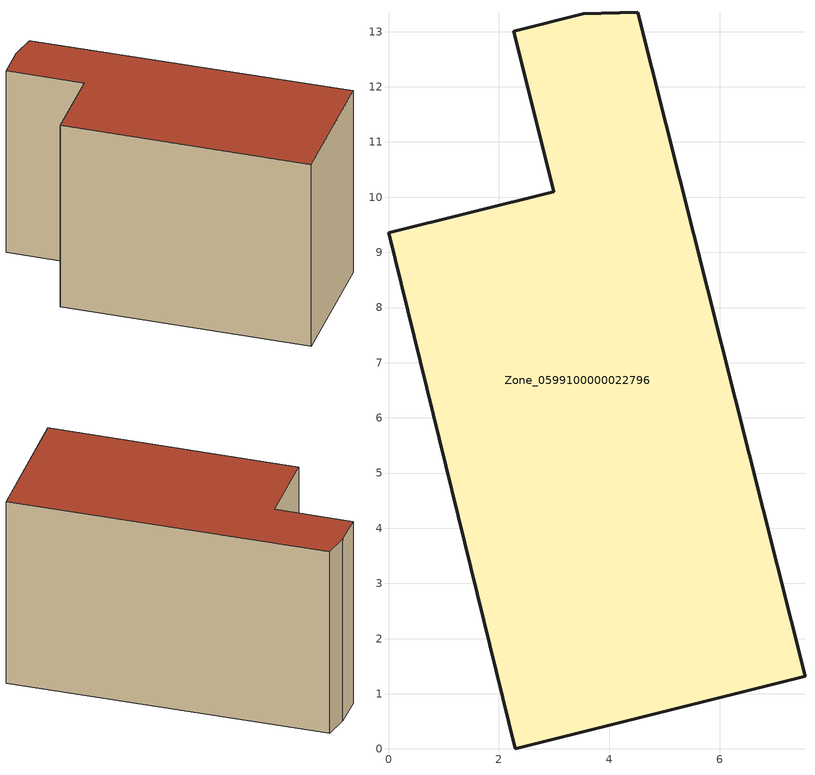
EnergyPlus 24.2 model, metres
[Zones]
Zone_0599100000022796
 floor ground (C_G): 0,9.35 3,10.1 2.27,13.01 3.52,13.32 4.52,13.36 7.55,1.32 2.3,0 z0
 wall outside (C_F): 3,10.1 0,9.35 2.3,0 7.55,1.32 4.52,13.36 3.52,13.32 2.27,13.01 3,10.1 z0:7.82
 roof outside (C_R): 4.52,13.36 3.52,13.32 2.27,13.01 3,10.1 0,9.35 2.3,0 7.55,1.32 z7.82
[BUILDING]
Pand.0599100000022796: North Axis=0; Terrain=City; Loads Convergence Tolerance Value=0.04; Temperature Convergence Tolerance Value=0.4; Solar Distribution=FullExterior; Maximum Number of Warmup Days=25; Minimum Number of Warmup Days=1
[Site:Location]
Rotterdam.The.Hague.AP_ZH_NLD Design_Conditions: Latitude=51.96; Longitude=4.45; Time Zone=1; Elevation=-4.5
[SITE:GROUNDTEMPERATURE:BUILDINGSURFACE]
18, 18, 18, 18, 18, 18, 18, 18, 18, 18, 18, 18
[MATERIAL] Thermal Absorptance=0.9; Solar Absorptance=0.7; Visible Absorptance=0.7
Name | Roughness | Thickness | Conductivity | Density | Specific Heat
G.TI.1975-1991 | MediumSmooth | 0.15 | 0.288461 | 540 | 1210
F.TI.1975-1991 | Rough | 0.3 | 0.230769 | 1920 | 840
R.TI.1975-1991 | MediumRough | 0.2 | 0.153846 | 1500 | 1000
[CONSTRUCTION]
C_G: G.TI.1975-1991
C_F: F.TI.1975-1991
C_R: R.TI.1975-1991
[ZONE]
Zone_0599100000022796: Type=1; Multiplier=1; Ceiling Height=Autocalculate; Volume=Autocalculate; Floor Area=autocalculate; Part of Total Floor Area=Yes
[ZONEINFILTRATION:DESIGNFLOWRATE]
Infil_Zone_0599100000022796: Zone or ZoneList or Space or SpaceList=Zone_0599100000022796; Schedule=AlwaysOn; Design Flow Rate Calculation Method=Flow/Area; Flow Rate per Floor Area=0.003; Constant Term Coefficient=1; Temperature Term Coefficient=0; Velocity Term Coefficient=0; Velocity Squared Term Coefficient=0
[HVACTEMPLATE:ZONE:IDEALLOADSAIRSYSTEM]
Zone_0599100000022796: Maximum Heating Supply Air Temperature=50; Minimum Cooling Supply Air Temperature=13; Maximum Heating Supply Air Humidity Ratio=0.0156; Minimum Cooling Supply Air Humidity Ratio=0.0077; Heating Limit=NoLimit; Cooling Limit=NoLimit; Dehumidification Control Type=ConstantSensibleHeatRatio; Cooling Sensible Heat Ratio=0.7; Dehumidification Setpoint=60; Humidification Control Type=None; Humidification Setpoint=30; Outdoor Air Method=None; Outdoor Air Flow Rate per Person=0.00944; Outdoor Air Flow Rate per Zone Floor Area=0; Outdoor Air Flow Rate per Zone=0; Demand Controlled Ventilation Type=None; Outdoor Air Economizer Type=NoEconomizer; Heat Recovery Type=None; Sensible Heat Recovery Effectiveness=0.7; Latent Heat Recovery Effectiveness=0.65
[ZONECONTROL:THERMOSTAT]
ThermostatControl_Zone_0599100000022796: Zone or ZoneList=Zone_0599100000022796; Control Type Schedule=DualSetpointControlType; Control 1=Thermostat_Zone_0599100000022796; Temperature Difference Between Cutout And Setpoint=0
[THERMOSTATSETPOINT:DUALSETPOINT]
Thermostat_Zone_0599100000022796: Heating Setpoint Temperature Schedule=HeatingSetpoint_Zone_0599100000022796; Cooling Setpoint Temperature Schedule=CoolingSetpoint_Zone_0599100000022796
[SCHEDULE:COMPACT]
HeatingSetpoint_Zone_0599100000022796: Through: 12/31, For: AllDays, Until: 24:00, 21
CoolingSetpoint_Zone_0599100000022796: Through: 12/31, For: AllDays, Until: 24:00, 24
DualSetpointControlType: Through: 12/31, For: AllDays, Until: 24:00, 4
AlwaysOn: Through: 12/31, For: AllDays, Until: 24:00, 1
